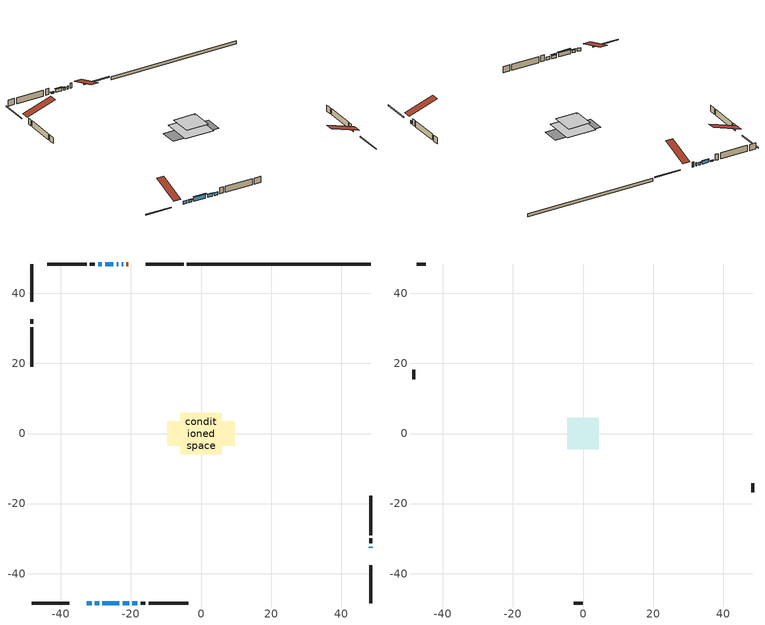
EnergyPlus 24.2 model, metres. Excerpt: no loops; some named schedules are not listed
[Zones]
conditioned space
 floor adiabatic (Floor3 construction): -5.81,-5.81 -5.81,5.81 5.81,5.81 5.81,-5.81 z0.44
 floor adiabatic (AdiabaticFloorConstruction): -5.99,-5.99 -5.99,5.99 5.99,5.99 5.99,-5.99 z0.44
 floor foundation (Slab1 construction): -9.58,-3.52 -9.58,3.52 9.58,3.52 9.58,-3.52 z-0.76
 wall outside (RimJoist1 construction): -4.99,48.37 -15.73,48.37 / -48.37,-48.37 -37.62,-48.37 / -48.37,48.37 -48.37,37.62 / 48.37,-48.37 48.37,-37.62 z0.44:0.74
 wall outside (AdiabaticWallConstruction 1): -20.69,48.37 -21.27,48.37 z0.44:2.47
 wall outside (AdiabaticWallConstruction): -32.66,-48.37 -31.24,-48.37 / -22.36,-48.37 -20.53,-48.37 / 48.37,-32.66 48.37,-32.25 / -19.6,-48.37 -18.18,-48.37 / -22.2,48.37 -22.62,48.37 / -25.03,48.37 -27.37,48.37 z0.44:1.66; -30.31,-48.37 -29.09,-48.37 z0.44:1.46; -28.16,-48.37 -23.28,-48.37 z0.44:2.06; -23.54,48.37 -24.11,48.37 z0.44:1.3; -28.3,48.37 -29.39,48.37 z0.44:0.75
 wall outside (Wall1 construction): -30.32,48.37 -31.7,48.37 / -17.25,-48.37 -15.87,-48.37 / -48.37,32.66 -48.37,31.28 / 48.37,-31.32 48.37,-29.95 z0.44:2.88
 wall outside (Wall2 construction): -32.62,48.37 -43.93,48.37 / -14.94,-48.37 -3.64,-48.37 / -48.37,30.35 -48.37,19.05 / 48.37,-29.02 48.37,-17.71 z0.44:2.88
 wall foundation (FoundationWall1 construction): 48.37,48.37 -4.06,48.37 z-0.76:0.44
 window (WindowConstruction 7): -32.66,-48.37 -31.24,-48.37 z0.44:1.66
 window (WindowConstruction 3): -30.31,-48.37 -29.09,-48.37 z0.44:1.45
 window (WindowConstruction 4): -28.16,-48.37 -23.29,-48.37 z0.44:2.06
 window (WindowConstruction 5): -22.36,-48.37 -20.53,-48.37 z0.44:1.66
 window (WindowConstruction 6): 48.37,-32.66 48.37,-32.25 z0.44:1.66
 window (WindowConstruction 8): -19.6,-48.37 -18.18,-48.37 z0.44:1.66
 window (WindowConstruction 9): -22.2,48.37 -22.62,48.37 z0.44:1.66
 window (WindowConstruction): -23.55,48.37 -24.1,48.37 z0.44:1.3
 window (WindowConstruction 1): -25.03,48.37 -27.37,48.37 z0.44:1.66
 window (WindowConstruction 2): -28.3,48.37 -29.39,48.37 z0.44:0.74
 door (Door): -20.69,48.37 -21.27,48.37 z0.44:2.47
 ceiling adiabatic (AdiabaticFloorConstruction): 5.99,-5.99 5.99,5.99 -5.99,5.99 -5.99,-5.99 z0.44
attic - vented
 floor to conditioned space (Floor1 construction Reversed): -4.53,-4.53 -4.53,4.53 4.53,4.53 4.53,-4.53 z2.88
 floor to conditioned space (Floor2 construction Reversed): -4.03,-4.03 -4.03,4.03 4.03,4.03 4.03,-4.03 z2.88
 wall outside (Wall3 construction): -44.86,48.37 -47.44,48.37 / -2.71,-48.37 -0.12,-48.37 / -48.37,18.12 -48.37,15.54 / 48.37,-16.78 48.37,-14.2 z0.44:2.88
 roof outside (Roof1 construction): -19.77,48.37,2.88 -19.77,36.6,6.8 -16.66,36.6,6.8 -16.66,48.37,2.88; -33.59,-48.37,2.88 -33.59,-36.6,6.8 -36.69,-36.6,6.8 -36.69,-48.37,2.88; -48.37,33.59,2.88 -36.6,33.59,6.8 -36.6,36.69,6.8 -48.37,36.69,2.88; 48.37,-33.59,2.88 36.6,-33.59,6.8 36.6,-36.69,6.8 48.37,-36.69,2.88
shading: -28.89,-48.37 -30.51,-48.37 -30.51,-48.78 -28.89,-48.78 z1.66; -23.08,-48.37 -28.36,-48.37 -28.36,-48.78 -23.08,-48.78 z2.27; -20.33,-48.37 -22.56,-48.37 -22.56,-48.78 -20.33,-48.78 z1.86; -24.31,48.37 -23.35,48.37 -23.35,48.78 -24.31,48.78 z1.5; -27.57,48.37 -24.83,48.37 -24.83,48.78 -27.57,48.78 z1.86; -29.59,48.37 -28.1,48.37 -28.1,48.78 -29.59,48.78 z0.95
[Building]
Building 1: Terrain=Suburbs
[Site:Location]
Victoria Intl AP_BC: Latitude {deg}=48.65; Longitude {deg}=-123.43; Time Zone {hr}=-8; Elevation {m}=20; Keep Site Location Information=Yes
[Site:GroundTemperature:Shallow]
8.05499, 7.06759, 6.98852, 7.45709, 9.33813, 11.2104, 12.8336, 13.8618, 13.9492, 13.1129, 11.5311, 9.71625
[Site:WaterMainsTemperature]
Calculation Method=Schedule; Temperature Schedule=mains temperature schedule
[Material] Roughness=Rough; Thermal Absorptance=0.9
Name | Thickness {m} | Conductivity {W/m-K} | Density {kg/m3} | Specific Heat {J/kg-K} | Solar Absorptance | Visible Absorptance
asphalt or fiberglass shingles | 0.00635 | 0.162714 | 1121.4 | 1465.45 | 0.4 | 0.4
ceiling loosefill ins | 0.169333 | 0.0480833 | 16.02 | 1046.75 | 0.7 | 0.7
ceiling stud and cavity | 0.1397 | 0.0752725 | 65.682 | 1177.47 | 0.7 | 0.7
ceiling stud and cavity 1 | 0.1397 | 0.309908 | 65.682 | 1177.47 | 0.7 | 0.7
concrete 4.0 in. | 0.1016 | 1.803125 | 2242.8 | 837.4 | 0.7 | 0.7
concrete 8.0 in. | 0.2032 | 1.803125 | 2242.8 | 837.4 | 0.7 | 0.7
door material | 0.04445 | 0.053851 | 512.64 | 1214.23 | 0.7 | 0.7
exterior vertical ins | 0.0399503 | 0.029427 | 32.04 | 1214.23 | 0.7 | 0.7
floor covering | 0.0127 | 9.015625 | 54.468 | 1339.84 | 0.6 | 0.6
floor covering 1 | 0.0127 | 0.0433444 | 54.468 | 1339.84 | 0.6 | 0.6
floor rigid ins; wall rigid ins 1 | 0.512978 | 0.029427 | 32.04 | 1214.23 | 0.7 | 0.7
floor stud and cavity | 0.0889 | 0.340671 | 50.32683 | 1063.81 | 0.7 | 0.7
floor stud and cavity 1 | 0.1397 | 1.75129 | 37.0049 | 1207.88 | 0.7 | 0.7
furniture material conditioned space 1 | 0.1524 | 0.115458 | 640.8 | 1214.23 | 0.6 | 0.6
gypsum board | 0.0127 | 0.160291 | 801 | 837.4 | 0.6 | 0.6
gypsum board 1 | 0.0127 | 0.160291 | 801 | 837.4 | 0.7 | 0.7
osb sheathing 0.5 in. | 0.0127 | 0.115458 | 512.64 | 1214.23 | 0.7 | 0.7
osb sheathing 0.75 in. | 0.01905 | 0.115458 | 512.64 | 1214.23 | 0.7 | 0.7
osb sheathing 2.0 in. | 0.0508 | 0.115458 | 512.64 | 1214.23 | 0.7 | 0.7
rim joist rigid ins; wall rigid ins | 0.051816 | 0.029427 | 32.04 | 1214.23 | 0.7 | 0.7
rim joist stud and cavity | 0.0508 | 0.0414166 | 125.044 | 1163.47 | 0.6 | 0.6
wall stud and cavity | 0.1397 | 0.255936 | 139.0536 | 1170.24 | 0.7 | 0.7
wall stud and cavity 1 | 0.1397 | 0.19304 | 139.0536 | 1170.24 | 0.7 | 0.7
wall stud and cavity 2 | 0.0889 | 6.9971 | 50.32683 | 1063.81 | 0.6 | 0.6
wall stud and cavity 3 | 0.0889 | 0.380278 | 52.3479 | 1209.89 | 0.7 | 0.7
wall stud and cavity 4 | 0.0889 | 0.391764 | 83.0341 | 1211.67 | 0.7 | 0.7
wood siding | 0.0254 | 0.102417 | 544.68 | 1172.36 | 0.4 | 0.4
wood siding 1 | 0.00254 | 0.102417 | 544.68 | 1172.36 | 0.4 | 0.4
wood siding 2; wood siding 3; wood siding 4 | 0.0254 | 0.102417 | 544.68 | 1172.36 | 0.7 | 0.7
[WindowMaterial:SimpleGlazingSystem]
Name | U-Factor {W/m2-K} | Solar Heat Gain Coefficient
WindowMaterial | 3.04681 | 0.44
WindowMaterial 1 | 2.986628 | 0.56
WindowMaterial 2 | 3.08145 | 0.35
WindowMaterial 3 | 2.94518 | 0.59
WindowMaterial 4 | 2.88272 | 0.7
WindowMaterial 5 | 2.93609 | 0.65
WindowMaterial 6 | 3.04398 | 0.44
WindowMaterial 7 | 2.77541 | 0.6
WindowMaterial 8 | 4.10633 | 0.66
WindowMaterial 9 | 2.759508 | 0.58
[Construction]
AdiabaticFloorConstruction: floor stud and cavity 1, floor rigid ins, osb sheathing 0.75 in., floor covering 1
AdiabaticWallConstruction: wood siding 3, wall rigid ins 1, wall stud and cavity 3, gypsum board
AdiabaticWallConstruction 1: wood siding 4, wall rigid ins 1, wall stud and cavity 3, gypsum board
Door: door material
Floor1 construction Reversed: gypsum board, ceiling stud and cavity, ceiling loosefill ins
Floor2 construction Reversed: gypsum board, ceiling stud and cavity 1, ceiling loosefill ins
Floor3 construction: floor stud and cavity, floor covering
FoundationWall1 construction: concrete 8.0 in., gypsum board 1
furniture construction conditioned space 1: furniture material conditioned space 1
PartitionWallConstruction: gypsum board, wall stud and cavity 4, gypsum board
RimJoist1 construction: wood siding 2, rim joist rigid ins, osb sheathing 2.0 in., rim joist stud and cavity
Roof1 construction: asphalt or fiberglass shingles
Slab1 construction: concrete 4.0 in.
Wall1 construction: wood siding, wall rigid ins, osb sheathing 0.5 in., wall stud and cavity, gypsum board
Wall2 construction: wood siding, wall rigid ins, osb sheathing 0.5 in., wall stud and cavity 1, gypsum board
Wall3 construction: wood siding 1, wall stud and cavity 2
WindowConstruction: WindowMaterial
WindowConstruction 1: WindowMaterial 1
WindowConstruction 2: WindowMaterial 2
WindowConstruction 3: WindowMaterial 3
WindowConstruction 4: WindowMaterial 4
WindowConstruction 5: WindowMaterial 5
WindowConstruction 6: WindowMaterial 6
WindowConstruction 7: WindowMaterial 7
WindowConstruction 8: WindowMaterial 8
WindowConstruction 9: WindowMaterial 9
[Zone] Multiplier=1; Part of Total Floor Area=Yes
Name | Volume {m3}
attic - vented | 93.9057
conditioned space | 631.6
[Space]
Name | Zone | Volume {m3}
attic - vented 1 | attic - vented | 93.9057
conditioned space 1 | conditioned space | 631.6
[ZoneInfiltration:EffectiveLeakageArea]
infil attic - vented 1: Zone or Space=attic - vented 1; Schedule=Always On Discrete; Effective Air Leakage Area {cm2}=6532; Stack Coefficient=0.000442439; Wind Coefficient=1.42117e-05
[ZoneMixing]
whole house fan mix: Zone or Space=attic - vented; Schedule=Always On Continuous; Design Flow Rate Calculation Method=Flow/Zone; Design Flow Rate {m3/s}=0; Source Zone or Space=conditioned space
[SurfaceProperty:ExposedFoundationPerimeter]
Slab1: Exposed Perimeter Calculation Method=TotalExposedPerimeter; Total Exposed Perimeter {m}=52.427
[InternalMass] Zone or ZoneList=conditioned space; Space or SpaceList=conditioned space 1
Name | Construction | Surface Area {m2}
furniture mass conditioned space 1 | furniture construction conditioned space 1 | 165.392
partition wall mass | PartitionWallConstruction | 278.4
[Lights]
interior lighting: Zone or ZoneList or Space or SpaceList=conditioned space 1; Schedule=interior lighting schedule; Design Level Calculation Method=LightingLevel; Lighting Level {W}=343.2; Return Air Fraction=0; Fraction Radiant=0.6; Fraction Visible=0.2; Fraction Replaceable=1
[People]
occupants: Zone or ZoneList or Space or SpaceList=conditioned space 1; Number of People Schedule=occupants schedule; Number of People Calculation Method=People; Number of People=3; Fraction Radiant=0.314171; Sensible Heat Fraction=0.56303; Activity Level Schedule=occupants activity schedule; Carbon Dioxide Generation Rate {m3/s-W}=0; Enable ASHRAE 55 Comfort Warnings=No; Mean Radiant Temperature Calculation Type=EnclosureAveraged
[ElectricEquipment] Zone or ZoneList or Space or SpaceList=conditioned space 1; Design Level Calculation Method=EquipmentLevel
Name | Schedule | Design Level {W} | Fraction Latent | Fraction Radiant | Fraction Lost
clothes dryer | clothes dryer schedule | 140.772 | 0.015 | 0.081 | 0.85
clothes washer | clothes washer schedule | 32.1985 | 0.03 | 0.162 | 0.7
cooking range | cooking range schedule | 215.147 | 0.08 | 0.432 | 0.2
dishwasher | dishwasher schedule | 66.8632 | 0.3 | 0.18 | 0.4
fridge | fridge schedule | 72.9452 | 0 | 0.6 | 0
mech vent bath fan 0 | mech vent bath fan 0 schedule | 50.2 | 0 | 0 | 1
mech vent bath fan 1 | mech vent bath fan 1 schedule | 50.2 | 0 | 0 | 1
mech vent house fan | mech vent house fan schedule | 0 | 0 | 0 | 1
mech vent house fan cfis | mech vent house fan cfis schedule | 0 | 0 | 0 | 0
mech vent range fan 0 | mech vent range fan 0 schedule | 57 | 0 | 0 | 1
misc plug loads | misc plug loads schedule | 494.7 | 0.045 | 0.513 | 0.1
whole house fan | Always On Discrete | 0 | 0 | 0 | 1
[OtherEquipment] Zone or ZoneList or Space or SpaceList=conditioned space 1; Design Level Calculation Method=EquipmentLevel
Name | Fuel Type | Schedule | Design Level {W} | Fraction Latent | Fraction Radiant | Fraction Lost
clothes dryer 1 | Electricity | clothes dryer schedule | 0 | 0.015 | 0.081 | 0.85
cooking range 1 | Electricity | cooking range schedule | 0 | 0.08 | 0.432 | 0.2
general water use latent | None | general water use schedule | 62.594 | 1 | 0 | 0
general water use sensible | None | general water use schedule | -61.6891 | 0 | 0.6 | 0
mech vent house fan latent load | None | Always On Discrete | 0 | 1 | 0 | 0
mech vent house fan sensible load | None | Always On Discrete | 0 | 0 | 0 | 0
water heater energy adjustment1 | Electricity | Always On Discrete | 0.01 | 0 | 0 | 1
[ZoneInfiltration:DesignFlowRate] Zone or ZoneList or Space or SpaceList=conditioned space 1; Schedule=Always On Discrete; Design Flow Rate Calculation Method=Flow/Zone; Design Flow Rate {m3/s}=0
infil flow; natural vent flow; whole house fan flow
[AvailabilityManager:Scheduled]
air source heat pump airloop Availability Manager: Schedule=Always On Discrete
[Foundation:Kiva]
Foundation Kiva 1: Initial Indoor Air Temperature {C}=18; Wall Height Above Grade {m}=0.440009; Wall Depth Below Slab {m}=0.2032; Custom Block Material Name 1=exterior vertical ins; Custom Block Depth 1 {m}=1.2; Custom Block X Position 1 {m}=0.2159; Custom Block Z Position 1 {m}=0
[Foundation:Kiva:Settings]
Soil Conductivity {W/m-K}=0.849921; Soil Density {kg/m3}=1842.3; Soil Specific Heat {J/kg-K}=418.7; Ground Solar Absorptivity=0.9; Ground Thermal Absorptivity=0.9; Ground Surface Roughness {m}=0.03; Far-Field Width {m}=40; Deep-Ground Boundary Condition=ZeroFlux; Deep-Ground Depth {m}=40; Minimum Cell Dimension {m}=0.2; Maximum Cell Growth Coefficient=3; Simulation Timestep=Timestep
[Exterior:Lights]
exterior lighting: Schedule=exterior lighting schedule; Design Level {W}=75.6
[EnergyManagementSystem:GlobalVariable]
air_source_heat_pump_airloop_Fan_RTF
infil_program_Qfan
infil_program_Qinf
natural_vent_program_Qnv
natural_vent_program_Qwhf
[EnergyManagementSystem:Sensor]
Name | Output:Variable or Output:Meter Index Key | Output:Variable or Output:Meter
airflow_gain | infil flow | Infiltration Sensible Heat Gain Energy
airflow_gain_1 | natural vent flow | Infiltration Sensible Heat Gain Energy
airflow_gain_2 | whole house fan flow | Infiltration Sensible Heat Gain Energy
airflow_loss | infil flow | Infiltration Sensible Heat Loss Energy
airflow_loss_1 | natural vent flow | Infiltration Sensible Heat Loss Energy
airflow_loss_2 | whole house fan flow | Infiltration Sensible Heat Loss Energy
clg_load_cond |  | Cooling:EnergyTransfer:Zone:CONDITIONED SPACE
clg_sp_s; clg_sp_s_1 | cooling setpoint | Schedule Value
clothes_dryer_exhaust_0_sch_s | clothes dryer exhaust 0 schedule | Schedule Value
cool_season | cooling season schedule | Schedule Value
htg_load_cond |  | Heating:EnergyTransfer:Zone:CONDITIONED SPACE
htg_sp_s; htg_sp_s_1 | heating setpoint | Schedule Value
ig_ee_conv | clothes dryer | Electric Equipment Convective Heating Energy
ig_ee_conv_2 | cooking range | Electric Equipment Convective Heating Energy
ig_ee_conv_4 | fridge | Electric Equipment Convective Heating Energy
ig_ee_conv_5 | misc plug loads | Electric Equipment Convective Heating Energy
ig_ee_conv_6 | whole house fan | Electric Equipment Convective Heating Energy
ig_ee_rad | clothes dryer | Electric Equipment Radiant Heating Energy
ig_ee_rad_2 | cooking range | Electric Equipment Radiant Heating Energy
ig_ee_rad_4 | fridge | Electric Equipment Radiant Heating Energy
ig_ee_rad_5 | misc plug loads | Electric Equipment Radiant Heating Energy
ig_ee_rad_6 | whole house fan | Electric Equipment Radiant Heating Energy
ig_lgt_conv | interior lighting | Lights Convective Heating Energy
ig_lgt_rad | interior lighting | Lights Radiant Heating Energy
ig_lgt_vis | interior lighting | Lights Visible Radiation Heating Energy
ig_oe_conv | clothes dryer 1 | Other Equipment Convective Heating Energy
ig_oe_conv_1 | cooking range 1 | Other Equipment Convective Heating Energy
ig_oe_conv_2 | general water use latent | Other Equipment Convective Heating Energy
ig_oe_conv_3 | general water use sensible | Other Equipment Convective Heating Energy
ig_oe_conv_4 | water heater energy adjustment1 | Other Equipment Convective Heating Energy
ig_oe_rad | clothes dryer 1 | Other Equipment Radiant Heating Energy
ig_oe_rad_1 | cooking range 1 | Other Equipment Radiant Heating Energy
ig_oe_rad_2 | general water use latent | Other Equipment Radiant Heating Energy
ig_oe_rad_3 | general water use sensible | Other Equipment Radiant Heating Energy
ig_oe_rad_4 | water heater energy adjustment1 | Other Equipment Radiant Heating Energy
ig_ppl_conv | occupants | People Convective Heating Energy
ig_ppl_rad | occupants | People Radiant Heating Energy
im_conv | furniture mass conditioned space 1 | Surface Inside Face Convection Heat Gain Energy
im_conv_1 | partition wall mass | Surface Inside Face Convection Heat Gain Energy
im_ig | furniture mass conditioned space 1 | Surface Inside Face Internal Gains Radiation Heat Gain Energy
im_ig_1 | partition wall mass | Surface Inside Face Internal Gains Radiation Heat Gain Energy
im_lgt | furniture mass conditioned space 1 | Surface Inside Face Lights Radiation Heat Gain Energy
im_lgt_1 | partition wall mass | Surface Inside Face Lights Radiation Heat Gain Energy
im_sol | furniture mass conditioned space 1 | Surface Inside Face Solar Radiation Heat Gain Energy
im_sol_1 | partition wall mass | Surface Inside Face Solar Radiation Heat Gain Energy
im_surf | furniture mass conditioned space 1 | Surface Inside Face Net Surface Thermal Radiation Heat Gain Energy
im_surf_1 | partition wall mass | Surface Inside Face Net Surface Thermal Radiation Heat Gain Energy
mech_vent_bath_fan_0_sch_s | mech vent bath fan 0 schedule | Schedule Value
mech_vent_bath_fan_1_sch_s | mech vent bath fan 1 schedule | Schedule Value
mech_vent_range_fan_0_sch_s | mech vent range fan 0 schedule | Schedule Value
mv_conv | mech vent bath fan 0 | Electric Equipment Convective Heating Energy
mv_conv_1 | mech vent bath fan 1 | Electric Equipment Convective Heating Energy
mv_conv_2 | mech vent house fan | Electric Equipment Convective Heating Energy
mv_conv_3 | mech vent house fan cfis | Electric Equipment Convective Heating Energy
mv_conv_4 | mech vent range fan 0 | Electric Equipment Convective Heating Energy
mv_conv_5 | mech vent house fan latent load | Other Equipment Convective Heating Energy
mv_conv_6 | mech vent house fan sensible load | Other Equipment Convective Heating Energy
mv_rad | mech vent bath fan 0 | Electric Equipment Radiant Heating Energy
mv_rad_1 | mech vent bath fan 1 | Electric Equipment Radiant Heating Energy
mv_rad_2 | mech vent house fan | Electric Equipment Radiant Heating Energy
mv_rad_3 | mech vent house fan cfis | Electric Equipment Radiant Heating Energy
mv_rad_4 | mech vent range fan 0 | Electric Equipment Radiant Heating Energy
mv_rad_5 | mech vent house fan latent load | Other Equipment Radiant Heating Energy
mv_rad_6 | mech vent house fan sensible load | Other Equipment Radiant Heating Energy
natural_vent_s | natural vent schedule | Schedule Value
out_pb_s |  | Site Outdoor Air Barometric Pressure
out_wt_s |  | Site Outdoor Air Humidity Ratio
site_vw_s |  | Site Wind Speed
ss_back_out | Window1 | Surface Window Shortwave from Zone Back Out Window Heat Transfer Rate
ss_back_out_1 | Window10 | Surface Window Shortwave from Zone Back Out Window Heat Transfer Rate
ss_back_out_2 | Window11 | Surface Window Shortwave from Zone Back Out Window Heat Transfer Rate
ss_back_out_3 | Window13 | Surface Window Shortwave from Zone Back Out Window Heat Transfer Rate
ss_back_out_4 | Window15 | Surface Window Shortwave from Zone Back Out Window Heat Transfer Rate
ss_back_out_5 | Window3 | Surface Window Shortwave from Zone Back Out Window Heat Transfer Rate
ss_back_out_6 | Window5 | Surface Window Shortwave from Zone Back Out Window Heat Transfer Rate
ss_back_out_7 | Window6 | Surface Window Shortwave from Zone Back Out Window Heat Transfer Rate
ss_back_out_8 | Window7 | Surface Window Shortwave from Zone Back Out Window Heat Transfer Rate
ss_back_out_9 | Window9 | Surface Window Shortwave from Zone Back Out Window Heat Transfer Rate
ss_conv | Door1 | Surface Inside Face Convection Heat Gain Energy
ss_conv_1 | Window1 | Surface Inside Face Convection Heat Gain Energy
ss_conv_10 | Window9 | Surface Inside Face Convection Heat Gain Energy
ss_conv_2 | Window10 | Surface Inside Face Convection Heat Gain Energy
ss_conv_3 | Window11 | Surface Inside Face Convection Heat Gain Energy
ss_conv_4 | Window13 | Surface Inside Face Convection Heat Gain Energy
ss_conv_5 | Window15 | Surface Inside Face Convection Heat Gain Energy
ss_conv_6 | Window3 | Surface Inside Face Convection Heat Gain Energy
ss_conv_7 | Window5 | Surface Inside Face Convection Heat Gain Energy
ss_conv_8 | Window6 | Surface Inside Face Convection Heat Gain Energy
ss_conv_9 | Window7 | Surface Inside Face Convection Heat Gain Energy
ss_ig | Door1 | Surface Inside Face Internal Gains Radiation Heat Gain Energy
ss_ig_1 | Window1 | Surface Inside Face Internal Gains Radiation Heat Gain Energy
ss_ig_10 | Window9 | Surface Inside Face Internal Gains Radiation Heat Gain Energy
ss_ig_2 | Window10 | Surface Inside Face Internal Gains Radiation Heat Gain Energy
ss_ig_3 | Window11 | Surface Inside Face Internal Gains Radiation Heat Gain Energy
ss_ig_4 | Window13 | Surface Inside Face Internal Gains Radiation Heat Gain Energy
ss_ig_5 | Window15 | Surface Inside Face Internal Gains Radiation Heat Gain Energy
ss_ig_6 | Window3 | Surface Inside Face Internal Gains Radiation Heat Gain Energy
ss_ig_7 | Window5 | Surface Inside Face Internal Gains Radiation Heat Gain Energy
ss_ig_8 | Window6 | Surface Inside Face Internal Gains Radiation Heat Gain Energy
ss_ig_9 | Window7 | Surface Inside Face Internal Gains Radiation Heat Gain Energy
ss_lgt | Door1 | Surface Inside Face Lights Radiation Heat Gain Energy
ss_sol | Door1 | Surface Inside Face Solar Radiation Heat Gain Energy
ss_surf | Door1 | Surface Inside Face Net Surface Thermal Radiation Heat Gain Energy
ss_surf_1 | Window1 | Surface Inside Face Net Surface Thermal Radiation Heat Gain Energy
ss_surf_10 | Window9 | Surface Inside Face Net Surface Thermal Radiation Heat Gain Energy
ss_surf_2 | Window10 | Surface Inside Face Net Surface Thermal Radiation Heat Gain Energy
ss_surf_3 | Window11 | Surface Inside Face Net Surface Thermal Radiation Heat Gain Energy
ss_surf_4 | Window13 | Surface Inside Face Net Surface Thermal Radiation Heat Gain Energy
ss_surf_5 | Window15 | Surface Inside Face Net Surface Thermal Radiation Heat Gain Energy
ss_surf_6 | Window3 | Surface Inside Face Net Surface Thermal Radiation Heat Gain Energy
ss_surf_7 | Window5 | Surface Inside Face Net Surface Thermal Radiation Heat Gain Energy
ss_surf_8 | Window6 | Surface Inside Face Net Surface Thermal Radiation Heat Gain Energy
ss_surf_9 | Window7 | Surface Inside Face Net Surface Thermal Radiation Heat Gain Energy
ss_trans_in | Window1 | Surface Window Transmitted Solar Radiation Rate
ss_trans_in_1 | Window10 | Surface Window Transmitted Solar Radiation Rate
ss_trans_in_2 | Window11 | Surface Window Transmitted Solar Radiation Rate
ss_trans_in_3 | Window13 | Surface Window Transmitted Solar Radiation Rate
ss_trans_in_4 | Window15 | Surface Window Transmitted Solar Radiation Rate
ss_trans_in_5 | Window3 | Surface Window Transmitted Solar Radiation Rate
ss_trans_in_6 | Window5 | Surface Window Transmitted Solar Radiation Rate
ss_trans_in_7 | Window6 | Surface Window Transmitted Solar Radiation Rate
ss_trans_in_8 | Window7 | Surface Window Transmitted Solar Radiation Rate
ss_trans_in_9 | Window9 | Surface Window Transmitted Solar Radiation Rate
ss_trans_out | Window1 | Surface Inside Face Initial Transmitted Diffuse Transmitted Out Window Solar Radiation Rate
ss_trans_out_1 | Window10 | Surface Inside Face Initial Transmitted Diffuse Transmitted Out Window Solar Radiation Rate
ss_trans_out_2 | Window11 | Surface Inside Face Initial Transmitted Diffuse Transmitted Out Window Solar Radiation Rate
ss_trans_out_3 | Window13 | Surface Inside Face Initial Transmitted Diffuse Transmitted Out Window Solar Radiation Rate
ss_trans_out_4 | Window15 | Surface Inside Face Initial Transmitted Diffuse Transmitted Out Window Solar Radiation Rate
ss_trans_out_5 | Window3 | Surface Inside Face Initial Transmitted Diffuse Transmitted Out Window Solar Radiation Rate
ss_trans_out_6 | Window5 | Surface Inside Face Initial Transmitted Diffuse Transmitted Out Window Solar Radiation Rate
ss_trans_out_7 | Window6 | Surface Inside Face Initial Transmitted Diffuse Transmitted Out Window Solar Radiation Rate
ss_trans_out_8 | Window7 | Surface Inside Face Initial Transmitted Diffuse Transmitted Out Window Solar Radiation Rate
ss_trans_out_9 | Window9 | Surface Inside Face Initial Transmitted Diffuse Transmitted Out Window Solar Radiation Rate
s_conv | Floor1 | Surface Inside Face Convection Heat Gain Energy
s_conv_1 | Floor2 | Surface Inside Face Convection Heat Gain Energy
s_conv_10 | Slab1 | Surface Inside Face Convection Heat Gain Energy
s_conv_11 | Wall1:0 | Surface Inside Face Convection Heat Gain Energy
s_conv_12 | Wall1:180 | Surface Inside Face Convection Heat Gain Energy
s_conv_13 | Wall1:270 | Surface Inside Face Convection Heat Gain Energy
s_conv_14 | Wall1:90 | Surface Inside Face Convection Heat Gain Energy
s_conv_15 | Wall2:0 | Surface Inside Face Convection Heat Gain Energy
s_conv_16 | Wall2:180 | Surface Inside Face Convection Heat Gain Energy
s_conv_17 | Wall2:270 | Surface Inside Face Convection Heat Gain Energy
s_conv_18 | Wall2:90 | Surface Inside Face Convection Heat Gain Energy
s_conv_2 | Floor3 | Surface Inside Face Convection Heat Gain Energy
s_conv_3 | FoundationWall1 | Surface Inside Face Convection Heat Gain Energy
s_conv_4 | inferred conditioned ceiling | Surface Inside Face Convection Heat Gain Energy
s_conv_5 | inferred conditioned floor | Surface Inside Face Convection Heat Gain Energy
s_conv_6 | RimJoist1:0 | Surface Inside Face Convection Heat Gain Energy
s_conv_7 | RimJoist1:180 | Surface Inside Face Convection Heat Gain Energy
s_conv_8 | RimJoist1:270 | Surface Inside Face Convection Heat Gain Energy
